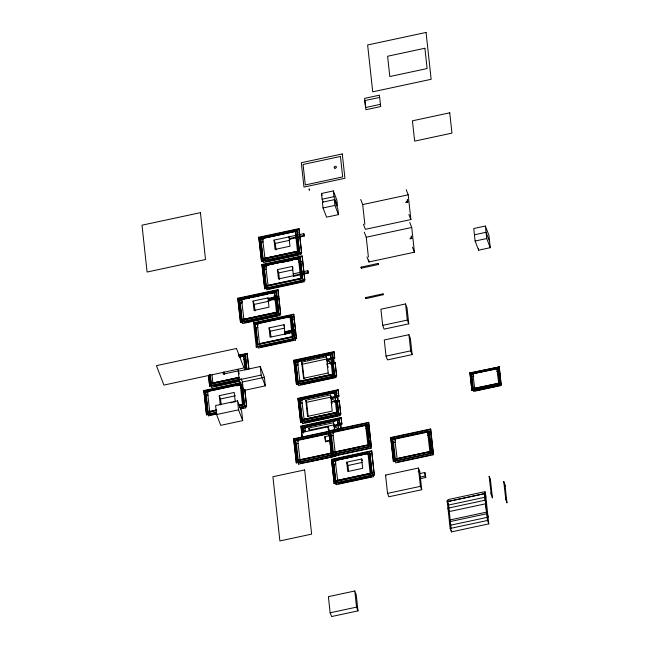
<?xml version="1.0" encoding="UTF-8"?>
<svg xmlns="http://www.w3.org/2000/svg" width="649" height="649" viewBox="0 0 649 649"><rect width="100%" height="100%" fill="white"/><g stroke="black" fill="none" stroke-linecap="round" stroke-linejoin="round"><path stroke-width="0.97" d="M240.479 308.916L240.69 309.541M254.254 306.458L254.132 305.947L254.254 306.961M309.395 189.573L309.451 190.141L309.257 189.07M361.315 267.761L361.12 267.137L378.197 263.421L378.375 264.516L361.347 268.167M361.29 268.11L361.12 267.112L361.306 267.664M383.194 294.719L383.007 293.851L365.914 297.526L366.109 298.581L365.955 297.972M382.967 293.924L383.064 294.589M328.321 355.368L332.28 354.516L332.11 354.086L295.514 361.939L297.859 382.415L334.454 374.57L332.702 357.94L326.942 360.568L333.7 363.846L332.702 357.94M309.224 189.07L309.273 189.581M333.351 360.625L331.834 358.329L333.351 360.625L331.534 364.316L333.197 362.556L333.7 363.846L331.022 364.422M407.58 200.192L407.783 202.026L405.958 202.423L407.58 200.192L407.28 199.413M411.555 236.666L409.925 238.889L411.758 238.499L411.255 235.895M276.79 297.299L275.176 298.889L268.378 300.016M340.06 429.451L334.211 426.571L339.865 423.854L340.798 428.94M330.252 363.911L333.197 362.556M334.048 402.153L337.342 400.652L337.837 401.942L331.087 398.664L336.839 396.028L337.837 401.942L335.16 402.518M293.713 330.422L285 334.081L293.664 331.558L293.9 332.166L291.993 316.136L254.684 324.135L256.882 344.424L258.286 348.051L295.595 340.052L295.392 338.21M271.031 299.578L277.001 297.104L278.981 298.459L268.451 300.714L268.24 300.163L276.953 298.232L277.188 298.848M293.478 329.814L284.814 332.337L295.506 330.041L293.681 314.213L253.548 322.813L256.306 347.093L296.431 338.486L293.681 314.213M379.722 97.399L364.908 100.579L365.898 109.738L380.72 106.558L379.381 95.192L364.56 98.372L365.557 107.531L380.379 104.351M323.161 201.977L322.091 199.219L321.466 193.467L333.343 190.92L336.888 200.119L337.521 205.879L333.967 196.671L333.343 190.92M322.091 199.219L333.967 196.671M334.292 199.665L322.415 202.212L323.04 207.964L326.593 217.172L338.47 214.624L337.845 208.864L334.292 199.665L334.916 205.425L338.47 214.624M323.04 207.964L334.916 205.425M360.73 199.478L362.694 204.565L408.189 194.814L410.882 219.565L365.379 229.308L363.424 224.23M405.95 202.407L407.783 202.017L407.483 201.239M258.781 237.258L298.905 228.659L299.075 229.089L301.663 252.94L261.539 261.539L258.781 237.258L261.539 261.539M258.943 237.688L299.075 229.089M300.633 252.721L300.828 254.562L263.518 262.561L262.123 258.935L259.916 238.637L297.226 230.646L298.272 233.348M265.092 259.284L262.537 238.402L295.311 231.377L296.609 234.768M297.226 230.646L299.457 251.593L262.853 259.438L260.509 238.962L297.112 231.109L297.274 231.539L295.295 231.969M260.509 238.962L260.679 239.384L263.64 238.751M259.916 238.637L261.312 242.264L263.226 241.858M295.757 234.881L297.672 234.476M289.308 236.771L303.789 233.664L304.04 234.305L304.227 236.049L289.746 239.157L289.308 236.771L289.746 239.157M288.983 236.901L289.998 246.214L275.046 249.427L274.032 240.106L288.983 236.901L289.933 239.359M289.503 238.516L303.975 235.409L304.227 236.049M274.032 240.106L275.298 243.383L289.316 240.381M264.703 258.27L297.469 251.244L297.859 252.258M262.123 258.935L299.432 250.936L300.828 254.562M262.691 259.008L299.286 251.163L299.457 251.593M364.3 232.22L366.231 237.218L411.726 227.466L414.419 252.218L368.916 261.961L366.993 256.963M261.369 261.109L301.501 252.51L301.663 252.94M261.953 264.516L302.077 255.917L302.247 256.347L304.835 280.198L264.711 288.797L261.953 264.516L264.711 288.797M262.115 264.946L302.247 256.347M303.797 279.914L304 281.763L266.69 289.762L265.287 286.136L263.08 265.839L300.39 257.84L302.604 278.608L266.001 286.452L265.839 286.022L263.656 265.976L300.26 258.132L300.422 258.553L297.453 259.194M268.118 286.055L265.701 265.514L298.467 258.489L299.773 261.872L300.852 271.801M263.656 265.976L263.818 266.406L267.777 265.555M281.625 262.585L285.584 261.742M287.564 261.312L292.512 260.257M263.08 265.839L264.484 269.465L266.398 269.051M298.921 262.082L301.793 261.466M292.399 266.414L293.413 275.736L278.462 278.94L277.447 269.619L292.399 266.414L293.04 268.053M485.371 226.03L473.746 228.521L475.109 241.022L478.637 250.173L490.263 247.683L488.9 235.181L485.371 226.03L486.726 238.532L490.263 247.683M277.447 269.619L278.713 272.904L292.731 269.895M474.427 234.792L486.044 232.261L489.581 241.452M293.34 273.829L307.821 270.722L308.064 271.363L308.251 273.107L293.778 276.214L293.34 273.829L293.778 276.214M293.526 275.574L308.007 272.466L308.251 273.107M267.859 285.373L300.625 278.348L300.885 279.029M475.109 241.022L486.726 238.532M265.287 286.136L302.596 278.137L304 281.763M264.541 288.367L304.673 279.768L304.835 280.198M237.785 298.248L277.91 289.649L278.08 290.079L280.668 313.929L240.544 322.529L237.785 298.248L240.544 322.529M237.948 298.678L278.08 290.079M243.967 319.933L241.55 299.392L274.316 292.375L274.949 297.307L274.746 296.342L274.843 297.047L276.758 296.496L277.001 297.104L278.518 312.137L241.209 320.135L238.921 299.635L276.231 291.636L276.928 293.437M239.002 299.838L276.304 291.839L276.839 296.698M239.522 299.952L241.866 320.428L239.522 299.952L276.117 292.107L276.279 292.529L274.308 292.959M241.363 299.797L239.173 300.268L241.379 320.565L278.689 312.567L276.482 292.269L269.96 293.664M242.296 299.595L244.162 299.197M246.02 298.8L249.743 298.005M251.609 297.599L253.069 297.291M254.733 296.934L259.389 295.936M264.046 294.938L265.506 294.622M239.684 300.382L241.663 299.952M238.921 299.635L240.325 303.261L242.239 302.848M273.805 296.082L276.677 295.465M268.24 300.163L269.002 307.212L254.051 310.417L253.037 301.095L267.988 297.891L268.621 299.53M267.988 297.891L268.053 298.418L274.811 296.966L275.306 300.657L275.071 297.899M276.117 292.107L276.62 296.747L278.64 296.317L278.794 296.715L268.264 298.978L268.053 298.418M276.815 298.491L278.827 298.053L278.981 298.459L276.888 297.218L278.462 312.583L276.231 291.636M253.037 301.095L254.303 304.381L269.262 301.168M243.708 319.259L276.474 312.234L276.863 313.248M240.381 322.099L280.506 313.499L280.668 313.929M279.841 315.552L242.531 323.551L241.128 319.925L278.437 311.926L279.841 315.552L279.638 313.71M366.133 298.597L383.097 294.735M293.843 314.635L253.71 323.243L253.548 322.813M255.252 324.265L291.855 316.42L292.018 316.85L294.2 336.896L257.596 344.741L255.252 324.265L257.596 344.741M255.422 324.695L258.391 324.062M288.059 317.694L292.018 316.85M254.684 324.135L256.079 327.761L257.994 327.347M290.517 320.371L293.389 319.762M294.2 336.896L293.526 331.809L295.546 331.379L295.701 331.785L270.057 337.229L269.051 327.907L284.002 324.703L284.635 326.35M269.051 327.907L270.317 331.193L284.335 328.191M405.568 303.935L380.914 309.224L382.667 325.368L384.111 329.124L408.773 323.835L407.012 307.691L405.568 303.935L407.321 320.087L408.773 323.835M284.002 324.703L284.765 331.744L291.531 330.292L291.742 330.844L291.936 332.588L291.717 332.037L284.952 333.481L285.016 334.024M291.855 316.42L293.34 330.073L295.352 329.635M257.945 325.498L257.296 323.802L259.454 343.67L292.22 336.644L292.48 337.318M256.882 344.424L294.2 336.425L295.595 340.052M296.431 338.486L296.269 338.056L256.144 346.663L256.306 347.093M238.305 355.222L247.107 353.34L248.9 368.673M238.467 355.652L247.277 353.77M382.667 325.368L407.321 320.087M238.735 356.755L245.427 355.319L246.125 357.128M240.235 356.763L243.513 356.058L244.819 359.441L245.898 369.37M239.376 357.064L245.314 355.79L245.476 356.22L243.497 356.642M243.959 359.562L245.874 359.148M238.272 371.228L260.233 366.523L264.394 377.312L265.327 385.871L243.367 390.576L239.205 379.787L238.272 371.228L239.311 373.929M408.927 334.697L384.273 339.987L386.025 356.131L387.477 359.887L412.131 354.597L410.371 338.454L408.927 334.697L410.679 350.849L412.131 354.597M334.454 374.57L333.059 362.815L335.079 362.385L336.669 375.917L296.536 384.516L296.374 384.086L293.778 360.236L333.911 351.636L334.738 358.191L332.726 358.621L332.11 354.086M293.778 360.236L293.948 360.666L334.073 352.066M335.582 375.203L335.833 377.54L298.524 385.538L297.128 381.912L294.922 361.623L332.231 353.624L332.596 354.581M299.96 381.92L297.542 361.379L330.309 354.362L331.696 358.508M295.514 361.939L295.676 362.361L299.092 361.631M301.039 361.217L302.02 361.006M304.462 360.479L304.949 360.382M307.391 359.854L307.877 359.749M310.319 359.23L311.293 359.019M313.248 358.597L313.735 358.491M316.177 357.972L317.15 357.761M319.592 357.242L320.079 357.137M322.521 356.609L323.007 356.504M325.449 355.985L325.944 355.879M303.618 378.805L301.663 362.142L326.325 356.853L326.853 358.232M212.036 375L212.904 382.942L239.116 377.329M209.327 374.392L210.325 383.616L239.027 377.467M294.922 361.623L296.317 365.241L298.232 364.835M302.41 363.943L301.647 364.105L302.572 363.967M330.584 357.899L332.864 357.412M209.911 374.668L210.893 383.689L239.578 377.54M330.73 357.932L331.615 357.745M301.663 362.142L302.466 364.203L327.12 358.921L327.445 361.939M210.893 383.689L211.055 384.119L238.759 378.18M326.325 356.853L326.585 359.303L330.755 358.41L331.225 359.651L331.728 364.267L331.25 363.034L327.088 363.927L328.272 373.516M332.556 358.191L334.576 357.761L334.738 358.191M208.491 375.852L209.57 385.79L239.911 379.284M326.942 360.568L333.197 359.23M239.205 379.787L261.166 375.081L265.327 385.871M209.57 385.79L209.741 386.22L240.081 379.714M239.603 380.882L214.211 386.333L213.813 385.311M210.325 383.616L211.728 387.242L239.465 381.296M241.047 378.424L242.434 382.018L264.394 377.312M216.312 412.748L206.528 414.849L203.77 390.568L240.957 382.594M203.77 390.568L203.932 390.998L241.128 383.024M335.241 362.807L333.229 363.245L333.059 362.815M217.115 413.965L208.507 415.806L207.104 412.18L204.897 391.891L241.258 384.094M216.725 410.59L207.818 412.504L205.473 392.02L241.087 384.386M205.473 392.02L205.644 392.45L207.615 392.028M236.301 385.879L242.239 384.606M386.025 356.131L410.679 350.849M204.897 391.891L206.301 395.517L208.215 395.103M240.738 388.126L242.653 387.721M220.279 404.984L219.265 395.671L234.224 392.458L235.23 401.78L233.705 402.112M303.424 378.286L328.078 373.005M299.7 381.247L332.466 374.222L332.726 374.895M297.128 381.912L334.438 373.913L335.833 377.54M297.688 381.985L334.292 374.14M219.265 395.671L220.538 398.948L235.49 395.744M296.374 384.086L336.498 375.487L336.669 375.917M300.487 383.275L301.006 384.63L333.773 377.604L333.691 376.866M237.558 400.831L215.598 405.544L216.579 414.549L220.741 425.338L242.702 420.625L241.72 411.62L237.558 400.831L238.54 409.844L242.702 420.625M230.598 402.778L232.172 402.437M208.037 392.913L207.518 391.558L209.676 411.425L216.231 410.022M239.165 405.098L242.442 404.4L242.831 405.414M207.104 412.18L216.677 410.136M239.311 405.284L244.413 404.181L245.817 407.807L240.073 409.04M239.473 405.714L244.422 404.651L242.612 387.583M206.358 414.419L216.149 412.318M239.635 407.28L246.49 405.812L246.652 406.242L239.806 407.71M216.717 413.575L210.982 414.808L210.584 413.794M240.471 408.489L243.748 407.783L243.221 406.428M216.579 414.549L238.54 409.844M338.6 412.659L337.204 400.904L339.216 400.474L340.806 414.005L300.682 422.613L297.923 398.332L338.048 389.733L338.218 390.154L338.883 396.279L336.863 396.709L336.255 392.183L299.651 400.027L301.996 420.503L338.6 412.659L337.342 400.652M297.923 398.332L298.086 398.762L338.218 390.154M339.776 413.786L339.971 415.636L302.661 423.635L301.266 420.008L299.059 399.711L336.369 391.712L337.066 393.513M304.235 420.349L301.68 399.476L334.454 392.45L335.752 395.833M299.651 400.027L299.822 400.457L301.793 400.035M331.469 393.667L336.417 392.613L336.255 392.183M305.809 400.23L330.463 394.949L331.258 397.01L306.604 402.299L305.809 400.23L307.561 416.382L332.215 411.093L331.233 402.015L335.395 401.123L335.874 402.364L334.454 392.45M299.059 399.711L300.455 403.337L302.369 402.924M334.9 395.955L336.815 395.541M330.463 394.949L330.73 397.399L334.892 396.507M336.701 396.288L338.713 395.849L338.883 396.279M331.087 398.664L337.334 397.318M469.917 372.859L499.243 366.912L501.133 384.265L471.928 390.528L469.917 372.859L471.928 390.528M339.378 400.904L337.366 401.333L337.204 400.904M470.038 373.167L499.243 366.912M500.752 383.689L500.955 385.547L473.608 391.404L472.586 388.751L470.971 373.873L498.31 368.015L498.992 369.776M472.886 388.994L471.182 374.092L497.815 368.381L499.519 383.283L472.764 388.678M497.937 368.697L471.182 374.092M470.971 373.873L471.985 376.517L473.819 376.144M496.599 371.26L498.424 370.863M303.846 419.335L336.612 412.31L336.872 412.991M301.266 420.008L338.575 412.01L339.971 415.636M301.834 420.073L338.429 412.229M300.511 422.183L340.644 413.575L340.806 414.005M472.586 388.751L499.925 382.886L500.947 385.53M302.134 437.061L300.941 426.125L341.074 417.526L341.901 424.105L339.889 424.543L339.273 419.976L302.677 427.829L303.221 432.834M300.941 426.125L301.104 426.555L341.236 417.956M471.807 390.211L501.133 384.265M302.58 432.12L302.077 427.504L339.386 419.514L339.889 424.543M305.135 431.244L304.706 427.269L337.472 420.244L338.778 423.627M302.677 427.829L302.84 428.251L307.788 427.196M337.464 420.836L339.435 420.406L339.273 419.976M309.086 430.401L308.827 428.024L333.481 422.742L334.016 424.121M302.077 427.504L303.481 431.131L305.395 430.725M337.918 423.748L340.79 423.132M334.276 424.811L309.622 430.092L308.827 428.024M333.481 422.742L333.756 425.225L337.918 424.332L338.851 429.524M339.719 424.113L341.739 423.675L341.901 424.105M301.777 432.477L328.013 426.855L329.773 431.407M334.211 426.571L340.401 425.241M328.735 430.887L368.583 422.345L368.754 422.775L371.325 446.455L331.477 454.998L328.735 430.887L331.477 454.998M334.251 429.849L338.551 429.289M340.222 428.729L342.242 428.299L342.404 428.729M334.259 454.779L296.358 462.907L293.616 438.789L368.754 422.775M293.616 438.789L293.778 439.219L329.741 431.512M333.57 454.357L333.773 456.198L332.369 452.572L330.171 432.283L367.48 424.284L369.687 444.573L371.082 448.199L301.136 463.191L300.617 461.837M335.963 456.109L298.654 464.1L297.258 460.482L295.052 440.184L329.489 432.802M330.455 432.575L366.799 424.779L366.969 425.209L369.127 445.125L332.783 452.913L330.455 432.575L332.783 452.913M300.089 460.482L297.672 439.949L329.619 433.094M331.063 453.659L297.664 460.814L295.336 440.476L329.716 433.11M330.617 433.005L366.969 425.209M295.336 440.476L295.498 440.906L328.897 433.743M330.479 440.76L325.652 441.791L325.409 441.15L324.914 436.623L329.741 435.584M330.171 432.283L331.566 435.909L333.481 435.495M366.004 428.518L367.918 428.113M295.052 440.184L296.447 443.811L298.362 443.397M325.409 441.15L330.236 440.111M390.714 437.515L430.563 428.973L430.733 429.395L433.305 453.083L393.456 461.626L390.714 437.515L393.456 461.626M390.876 437.937L430.733 429.395M392.15 438.902L429.46 430.904L431.658 451.201L433.061 454.827L395.752 462.826L394.349 459.2L392.15 438.902L393.545 442.529L395.346 459.135M392.434 439.195L428.778 431.407L428.948 431.836L431.106 451.745L394.762 459.541L392.434 439.195L394.762 459.541M332.621 452.483L368.965 444.695L369.127 445.125M392.596 439.624L428.948 431.836M332.369 452.572L369.687 444.573M299.83 459.808L330.958 453.132M297.258 460.482L331.696 453.091M331.306 454.576L371.155 446.025L371.325 446.455M296.187 462.477L333.124 454.56M393.545 442.529L395.46 442.115M427.204 435.374L428.843 435.025L430.571 450.917M309.005 461.804L335.241 456.182M331.469 459.362L371.601 450.755L371.763 451.185L374.359 475.036L334.227 483.635L331.469 459.362L334.227 483.635M331.639 459.792L371.763 451.185M373.321 474.817L373.524 476.666L336.214 484.657L334.819 481.039L332.613 460.741L369.922 452.742L372.145 473.689L335.549 481.534L335.387 481.104L333.205 461.058L369.8 453.213L369.971 453.643L367.991 454.065M337.788 481.38L335.233 460.506L367.999 453.481L369.305 456.864L371.033 472.756M333.205 461.058L333.367 461.488L336.336 460.847M332.613 460.741L334.008 464.368L335.922 463.954M368.445 456.985L370.36 456.571M361.68 458.997L362.694 468.318L347.742 471.523L346.728 462.202L361.68 458.997L362.312 460.636M346.728 462.202L347.994 465.487L362.012 462.477M394.6 459.111L430.944 451.315L431.106 451.745M394.349 459.2L431.658 451.201M393.286 461.196L433.134 452.653L433.305 453.083M337.391 480.365L370.157 473.34L370.425 474.021M334.819 481.039L372.128 473.04L373.524 476.666M335.387 481.104L371.982 473.259L372.145 473.689M334.065 483.205L374.189 474.606L374.359 475.036M385.555 475.084L418.418 468.043L419.725 471.434L421.712 489.735L388.848 496.785L387.542 493.386L385.555 475.084L385.814 475.766M418.078 471.791L419.725 471.434M420.049 473.535L424.827 472.513L425.776 477.486L420.033 478.719M420.43 477.064L425.217 476.041L425.776 477.486M387.542 493.386L420.406 486.344L421.712 489.735M448.564 505.068L447.242 501.636L484.552 493.638L485.874 497.069L448.556 505.044M447.25 501.661L484.56 493.662M450.179 519.914L487.488 511.923M450.163 528.464L487.472 520.466L488.786 523.873L451.477 531.872L450.163 528.464L447.137 500.655L448.126 503.226M354.792 590.988L328.394 596.65L330.146 612.802L331.59 616.55L357.997 610.887L356.236 594.744L354.792 590.988L356.544 607.139L357.997 610.887M330.146 612.802L356.544 607.139M329.846 361.98L330.974 363.537M378.278 263.624L378.399 264.208M365.914 297.688L366.101 298.078M240.682 309.524L240.519 309.33M499.519 383.283L497.815 368.381M498.773 383.851L496.907 368.551L497.864 371.033L499.13 382.675M499.057 384.597L499.446 385.587L475.433 390.739L475.044 389.749M406.225 189.727L408.189 194.814M473.462 375.187L472.894 373.702L474.76 389.002M408.919 214.478L410.882 219.565M409.795 222.461L411.726 227.466M411.458 237.721L411.758 238.499M505.214 486.539L503.746 481.428L505.847 499.949M412.488 247.212L414.419 252.218M504.89 484.389L506.991 502.91L505.522 497.799M491.277 495.017L489.184 476.488L490.644 481.599M489.176 476.488L490.441 479.781L492.421 497.978L490.952 492.867M487.951 516.215L486.628 512.783L484.422 492.494L485.744 495.917M428.843 435.025L427.537 431.642L429.954 452.183M430.352 453.197L431.001 454.892L398.235 461.91L397.715 460.563M449.343 520.952L450.657 524.376M321.466 193.467L322.18 195.3M395.03 439.341L394.77 438.667L397.188 459.208M395.16 439.681L395.549 440.695M298.248 253.272L298.775 254.627L266.001 261.652L265.611 260.638M367.975 445.555L365.557 425.022L366.863 428.405L368.591 444.289M368.502 446.91L369.021 448.264L336.255 455.29L335.736 453.935M333.124 355.952L333.294 356.39M302.604 278.608L300.26 258.132M301.534 280.717L301.931 281.731L269.165 288.756L268.767 287.742M326.585 359.303L327.502 364.519M333.124 375.909L333.773 377.604M370.944 475.368L371.463 476.723L338.697 483.748L338.178 482.394M327.088 363.927L327.567 365.16M337.391 414.346L337.918 415.693L305.144 422.718L304.624 421.371M330.73 397.399L331.704 403.256L331.233 402.015M262.537 238.402L263.194 240.098M333.756 425.225L334.681 430.344M333.31 433.394L332.791 432.039L335.209 452.58M265.701 265.514L266.35 267.201M293.007 338.673L293.526 340.027L260.76 347.053L260.233 345.698M274.316 292.375L275.833 297.737M297.542 361.379L298.199 363.075M333.253 454.478L333.902 456.166M335.233 460.506L335.89 462.193M284.765 331.744L285.171 334.04L284.952 333.481M324.914 436.623L325.652 441.791M277.391 314.603L277.78 315.617L245.014 322.642L244.357 320.947M301.68 399.476L302.077 400.49M304.706 427.269L305.354 428.965M297.672 439.949L298.191 441.296M259.454 343.67L259.714 344.343M241.55 299.392L241.809 300.073M242.069 300.747L242.458 301.761M244.422 404.651L242.296 386.179M212.904 382.942L213.164 383.624M209.676 411.425L210.065 412.44M274.876 296.682L275.03 297.526M309.443 189.881L309.24 189.346M499.122 366.596L501.012 383.948M499.438 371.601L499.844 375.317M500.144 378.107L500.444 380.898M498.31 368.015L499.925 382.886M478.443 248.397L478.637 250.173M488.786 523.873L485.274 491.601L447.964 499.6L448.183 501.555M471.993 376.534L473.308 388.613M484.43 492.51L487.472 520.466M448.386 503.47L451.071 528.181M451.274 530.03L451.477 531.872M430.563 428.973L433.134 452.653M431.252 438.221L431.455 440.063M431.958 444.679L432.161 446.52M432.559 450.211L433.061 454.827M428.778 431.407L430.944 451.315M424.827 472.513L425.217 476.041M418.418 468.043L420.406 486.344M362.694 204.557L364.852 224.367M366.231 237.209L368.389 257.02M368.705 259.973L368.924 261.969M368.583 422.345L371.155 446.025M371.601 450.755L374.189 474.606M368.973 428.827L369.281 431.593M369.581 434.368L369.881 437.134M370.279 440.825L370.482 442.667M370.879 446.358L371.082 448.199M366.799 424.779L368.965 444.695M369.8 453.213L371.982 473.259M367.999 453.481L370.157 473.34M347.994 465.487L348.602 471.077M333.911 351.636L334.576 357.761M335.079 362.385L336.498 375.487M338.048 389.733L338.713 395.849M339.216 400.474L340.644 413.575M341.074 417.526L341.739 423.675M333.691 357.794L334.243 362.872M337.869 396.263L338.47 401.796M340.887 424.057L341.39 428.673M332.231 353.624L332.726 358.621M336.369 391.712L336.863 396.709M332.028 361.534L332.183 362.986M332.264 363.7L333.456 374.66M336.401 401.796L337.48 411.726M330.309 354.362L330.755 358.41M331.25 363.034L332.466 374.222M335.395 401.123L336.612 412.31M337.472 420.244L337.918 424.332M327.899 366.101L328.061 367.585M331.566 399.857L331.98 403.662M334.381 425.76L334.795 429.557M331.566 435.909L333.375 452.507M334.008 464.368L335.817 480.974M336.012 482.815L336.214 484.657M333.367 461.488L335.549 481.534M328.013 426.855L328.548 431.772M303.789 233.664L303.975 235.409M307.821 270.722L308.007 272.466M302.077 255.917L304.673 279.768M298.905 228.659L301.501 252.51M297.112 231.109L299.286 251.163M301.063 273.789L301.493 277.764M296.828 236.747L298.337 250.652M298.467 258.489L300.625 278.348M295.311 231.377L297.469 251.244M302.466 364.203L304.057 378.87M306.604 402.299L308.153 416.544M295.546 331.379L296.269 338.056M300.925 383.9L301.006 384.63M293.664 331.558L294.2 336.425M292.448 330.098L291.369 320.168L290.062 316.777L291.531 330.292M292.658 332.085L293.097 336.052M296.317 365.241L298.126 381.847M298.386 384.273L298.524 385.538M300.455 403.337L302.264 419.944M302.466 421.785L302.661 423.635M303.481 431.131L303.683 432.98M295.676 362.361L297.859 382.415M299.822 400.457L301.996 420.503M302.84 428.251L303.278 432.266M291.717 332.037L292.22 336.644M293.948 360.666L296.536 384.516M298.086 398.762L300.682 422.613M301.104 426.555L302.296 437.491M278.713 272.904L279.427 279.427M275.298 243.383L276.003 249.914M296.447 443.811L298.256 460.417M298.451 462.258L298.654 464.1M295.498 440.906L297.664 460.814M277.91 289.649L278.64 296.317M278.827 298.053L280.506 313.499M293.778 439.219L296.358 462.907M276.052 299.724L277.35 311.642M275.006 298.71L276.474 312.234M268.264 298.978L268.451 300.714M264.484 269.465L266.39 286.996M261.312 242.264L263.121 258.87M263.818 266.406L266.001 286.452M260.679 239.384L262.853 259.438M270.317 331.193L270.925 336.782M254.303 304.381L255.016 310.903M256.079 327.761L257.88 344.359M260.233 366.523L261.166 375.081M247.107 353.34L248.835 369.24M240.325 303.261L242.126 319.86M245.427 355.319L246.936 369.159M245.314 355.79L246.839 369.825M243.513 356.058L245.022 369.962M244.819 389.351L246.652 406.242M244.762 389.919L246.49 405.812M245.614 405.966L245.817 407.807M242.434 382.018L243.367 390.576M243.318 403.808L241.59 387.924L240.284 384.541L242.442 404.4M238.045 369.427L238.199 370.895L223.248 374.1L223.086 372.631M223.905 371.796L224.213 374.587M220.538 398.948L221.139 404.538M210.422 375.252L211.323 383.551M211.525 385.392L211.728 387.242M210.081 375.09L211.055 384.119M208.548 375.284L209.741 386.22M206.301 395.517L208.102 412.115M208.305 413.965L208.507 415.806M205.644 392.45L207.818 412.504M203.932 390.998L206.528 414.849M426.06 32.45L367.634 44.976L372.721 91.825L431.147 79.3L426.06 32.45M424.908 48.253L387.599 56.252L389.806 76.55L427.115 68.551L424.908 48.253M449.749 112.821L412.44 120.819L414.646 141.117L451.955 133.118L449.749 112.821M342.274 153.951L301.306 162.729L303.959 187.074L344.919 178.297L342.274 153.951M340.441 156.458L303.075 164.465L305.306 184.933L342.664 176.917L340.441 156.458M200.427 212.661L142.001 225.187L147.096 272.036L205.522 259.511L200.427 212.661M236.487 348.489L156.425 365.655L163.921 385.076L243.983 367.918L236.487 348.489M304.657 469.925L272.913 476.731L279.889 540.933L311.634 534.127L304.657 469.925M485.265 500.176L447.956 508.175L449.27 511.574L486.58 503.583L485.265 500.176M486.742 513.765L449.424 521.739L450.747 525.171L488.056 517.172L486.734 513.748M334.965 168.172A1.168 0.9 -21.1 0 0 336.393 166.874A1.168 0.9 -21.1 0 0 334.511 166.679A1.168 0.9 -21.1 0 0 334.965 168.172"/></g></svg>
